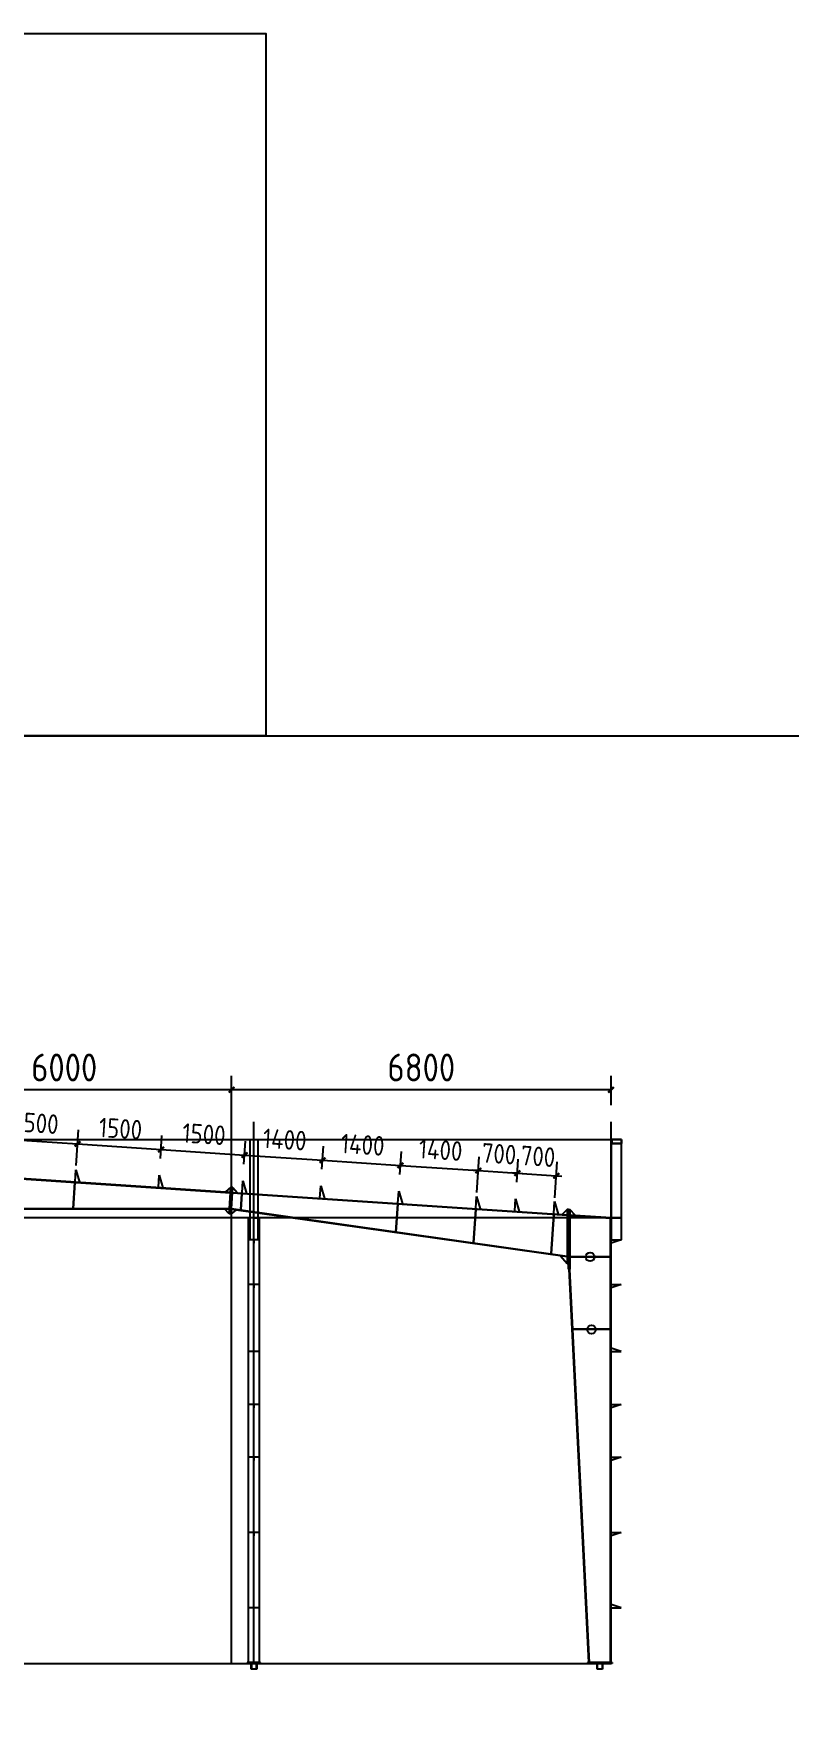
# Model space of a CAD drawing. Extents: x 564571 to 676920, y 109762 to 182243.
# Drawn here: x 620896 to 634444, y 142693 to 172762 of the extents above; entities that cross this region are included whole.
import ezdxf

# ---------------------------------------------------------------- set-up
doc = ezdxf.new("R2010")
doc.units = 0
doc.header["$LTSCALE"] = 1000
doc.header["$MEASUREMENT"] = 0
doc.layers.add('DOTE', color=1, linetype='Continuous')
doc.styles.get("Standard").update_dxf_attribs({"font": 'gbenor.shx', "bigfont": 'gbcbig.shx'})
doc.dimstyles.get("Standard").update_dxf_attribs({"dimscale": 100, "dimtxt": 3.5, "dimasz": 1, "dimexe": 2.5, "dimexo": 3, "dimgap": 1.5, "dimtad": 1, "dimdec": 0, "dimzin": 0, "dimdsep": 46, "dimtxsty": 'Standard', "dimblk": 'ARCHTICK', "dimcen": 0.09, "dimadec": 0, "dimazin": 0, "dimtfac": 1, "dimtdec": 0, "dimtix": 1, "dimtmove": 2, "dimatfit": 3, "dimfxl": 1, "dimtolj": 1, "dimtzin": 0, "dimarcsym": 0})

# ---------------------------------------------------------------- blocks, each defined once
blk = doc.blocks.new('_ArchTick')
at = {"color": 0, "linetype": 'ByBlock', "const_width": 0.4}
blk.add_lwpolyline([(-0.5, -0.5), (0.5, 0.5)], dxfattribs=at)
blk = doc.blocks.new('*D246')
at = {"color": 0, "lineweight": -2}
for p, q in [((620177, 152777), (620205, 153189)), ((621659, 152450), (621701, 153090)), ((620188, 152940), (621685, 152840))]:
    blk.add_line(p, q, dxfattribs=at)
at = {"layer": 'Defpoints', "color": 0}
for p in [(621685, 152840), (620157, 152477), (621639, 152150)]:
    blk.add_point(p, dxfattribs=at)
at = {"color": 0, "lineweight": -2, "xscale": 100, "yscale": 100, "zscale": 100}
for p, rotation in [((620188, 152940), 176.1859251658172), ((621685, 152840), 356.1859251658171)]:
    blk.add_blockref('_ArchTick', p, dxfattribs=dict(at, rotation=rotation))
at = {"color": 0, "insert": (620958, 153214), "char_height": 350, "attachment_point": 5, "rotation": 356.1859}
blk.add_mtext('\\A1;1500', dxfattribs=at)
blk = doc.blocks.new('*D247')
at = {"color": 0, "lineweight": -2}
for p, q in [((621659, 152450), (621701, 153090)), ((621685, 152840), (623181, 152740)), ((623170, 152577), (623198, 152990))]:
    blk.add_line(p, q, dxfattribs=at)
at = {"layer": 'Defpoints', "color": 0}
for p in [(623181, 152740), (623150, 152278), (621639, 152150)]:
    blk.add_point(p, dxfattribs=at)
at = {"color": 0, "lineweight": -2, "xscale": 100, "yscale": 100, "zscale": 100}
for p, rotation in [((621685, 152840), 176.1859251658172), ((623181, 152740), 356.1859251658171)]:
    blk.add_blockref('_ArchTick', p, dxfattribs=dict(at, rotation=rotation))
at = {"color": 0, "insert": (622455, 153114), "char_height": 350, "attachment_point": 5, "rotation": 356.1859}
blk.add_mtext('\\A1;1500', dxfattribs=at)
blk = doc.blocks.new('*D248')
at = {"color": 0, "lineweight": -2}
for p, q in [((623170, 152577), (623198, 152990)), ((624667, 152477), (624695, 152890)), ((623181, 152740), (624678, 152640))]:
    blk.add_line(p, q, dxfattribs=at)
at = {"layer": 'Defpoints', "color": 0}
for p in [(624678, 152640), (623150, 152278), (624647, 152178)]:
    blk.add_point(p, dxfattribs=at)
at = {"color": 0, "lineweight": -2, "xscale": 100, "yscale": 100, "zscale": 100}
for p, rotation in [((623181, 152740), 176.1859251658172), ((624678, 152640), 356.1859251658171)]:
    blk.add_blockref('_ArchTick', p, dxfattribs=dict(at, rotation=rotation))
at = {"color": 0, "insert": (623951, 153015), "char_height": 350, "attachment_point": 5, "rotation": 356.1859}
blk.add_mtext('\\A1;1500', dxfattribs=at)
blk = doc.blocks.new('*D249')
at = {"color": 0, "lineweight": -2}
for p, q in [((624667, 152477), (624695, 152890)), ((626064, 152384), (626091, 152797)), ((624678, 152640), (626075, 152547))]:
    blk.add_line(p, q, dxfattribs=at)
at = {"layer": 'Defpoints', "color": 0}
for p in [(626075, 152547), (624647, 152178), (626044, 152085)]:
    blk.add_point(p, dxfattribs=at)
at = {"color": 0, "lineweight": -2, "xscale": 100, "yscale": 100, "zscale": 100}
for p, rotation in [((624678, 152640), 176.1859251658172), ((626075, 152547), 356.1859251658171)]:
    blk.add_blockref('_ArchTick', p, dxfattribs=dict(at, rotation=rotation))
at = {"color": 0, "insert": (625398, 152918), "char_height": 350, "attachment_point": 5, "rotation": 356.1859}
blk.add_mtext('\\A1;1400', dxfattribs=at)
blk = doc.blocks.new('*D250')
at = {"color": 0, "lineweight": -2}
for p, q in [((626064, 152384), (626091, 152797)), ((626075, 152547), (627472, 152454)), ((627461, 152291), (627488, 152704))]:
    blk.add_line(p, q, dxfattribs=at)
at = {"layer": 'Defpoints', "color": 0}
for p in [(627472, 152454), (626044, 152085), (627441, 151992)]:
    blk.add_point(p, dxfattribs=at)
at = {"color": 0, "lineweight": -2, "xscale": 100, "yscale": 100, "zscale": 100}
for p, rotation in [((626075, 152547), 176.1859251658172), ((627472, 152454), 356.1859251658171)]:
    blk.add_blockref('_ArchTick', p, dxfattribs=dict(at, rotation=rotation))
at = {"color": 0, "insert": (626795, 152825), "char_height": 350, "attachment_point": 5, "rotation": 356.1859}
blk.add_mtext('\\A1;1400', dxfattribs=at)
blk = doc.blocks.new('*D251')
at = {"color": 0, "lineweight": -2}
for p, q in [((627461, 152291), (627488, 152704)), ((627472, 152454), (628869, 152361)), ((628842, 151969), (628885, 152611))]:
    blk.add_line(p, q, dxfattribs=at)
at = {"layer": 'Defpoints', "color": 0}
for p in [(628869, 152361), (627441, 151992), (628822, 151669)]:
    blk.add_point(p, dxfattribs=at)
at = {"color": 0, "lineweight": -2, "xscale": 100, "yscale": 100, "zscale": 100}
for p, rotation in [((627472, 152454), 176.1859251658172), ((628869, 152361), 356.1859251658171)]:
    blk.add_blockref('_ArchTick', p, dxfattribs=dict(at, rotation=rotation))
at = {"color": 0, "insert": (628192, 152732), "char_height": 350, "attachment_point": 5, "rotation": 356.1859}
blk.add_mtext('\\A1;1400', dxfattribs=at)
blk = doc.blocks.new('*D252')
at = {"color": 0, "lineweight": -2}
for p, q in [((628842, 151969), (628885, 152611)), ((629556, 152152), (629584, 152564)), ((628869, 152361), (628769, 152368)), ((628869, 152361), (629567, 152315)), ((629567, 152315), (629667, 152308))]:
    blk.add_line(p, q, dxfattribs=at)
at = {"layer": 'Defpoints', "color": 0}
for p in [(629567, 152315), (629536, 151852), (628822, 151669)]:
    blk.add_point(p, dxfattribs=at)
at = {"color": 0, "lineweight": -2, "xscale": 100, "yscale": 100, "zscale": 100}
for p, rotation in [((628869, 152361), 356.1859251658171), ((629567, 152315), 176.1859251658172)]:
    blk.add_blockref('_ArchTick', p, dxfattribs=dict(at, rotation=rotation))
at = {"color": 0, "insert": (629239, 152662), "char_height": 350, "attachment_point": 5, "rotation": 356.1859}
blk.add_mtext('\\A1;700', dxfattribs=at)
blk = doc.blocks.new('*D253')
at = {"color": 0, "lineweight": -2}
for p, q in [((629556, 152152), (629584, 152564)), ((630239, 151875), (630282, 152517)), ((629567, 152315), (629467, 152321)), ((629567, 152315), (630266, 152268)), ((630266, 152268), (630365, 152261))]:
    blk.add_line(p, q, dxfattribs=at)
at = {"layer": 'Defpoints', "color": 0}
for p in [(630266, 152268), (629536, 151852), (630219, 151576)]:
    blk.add_point(p, dxfattribs=at)
at = {"color": 0, "lineweight": -2, "xscale": 100, "yscale": 100, "zscale": 100}
for p, rotation in [((629567, 152315), 356.1859251658171), ((630266, 152268), 176.1859251658172)]:
    blk.add_blockref('_ArchTick', p, dxfattribs=dict(at, rotation=rotation))
at = {"color": 0, "insert": (629938, 152616), "char_height": 350, "attachment_point": 5, "rotation": 356.1859}
blk.add_mtext('\\A1;700', dxfattribs=at)
blk = doc.blocks.new('*D254')
at = {"color": 3, "lineweight": -2}
for p, q in [((624446, 151849), (624446, 154061)), ((631246, 153536), (631246, 154061)), ((631246, 153811), (624446, 153811))]:
    blk.add_line(p, q, dxfattribs=at)
at = {"layer": 'Defpoints', "color": 0}
for p in [(624446, 153811), (631246, 153236), (624446, 151549)]:
    blk.add_point(p, dxfattribs=at)
at = {"color": 3, "lineweight": -2, "xscale": 100, "yscale": 100, "zscale": 100}
for p, rotation in [((624446, 153811), 179.999999999333), ((631246, 153811), 359.999999999333)]:
    blk.add_blockref('_ArchTick', p, dxfattribs=dict(at, rotation=rotation))
at = {"color": 0, "insert": (627846, 154211), "char_height": 500, "attachment_point": 5}
blk.add_mtext('\\A1;6800', dxfattribs=at)
blk = doc.blocks.new('*D255')
at = {"color": 3, "lineweight": -2}
for p, q in [((618446, 153536), (618446, 154061)), ((624446, 151849), (624446, 154061)), ((624446, 153811), (618446, 153811))]:
    blk.add_line(p, q, dxfattribs=at)
at = {"layer": 'Defpoints', "color": 0}
for p in [(618446, 153811), (618446, 153236), (624446, 151549)]:
    blk.add_point(p, dxfattribs=at)
at = {"color": 3, "lineweight": -2, "xscale": 100, "yscale": 100, "zscale": 100}
for p, rotation in [((618446, 153811), 179.999999999333), ((624446, 153811), 359.999999999333)]:
    blk.add_blockref('_ArchTick', p, dxfattribs=dict(at, rotation=rotation))
at = {"color": 0, "insert": (621446, 154211), "char_height": 500, "attachment_point": 5}
blk.add_mtext('\\A1;6000', dxfattribs=at)

msp = doc.modelspace()

# ---------------------------------------------------------------- linework, layer by layer
for p, q in [((605646.2, 152917.7), (631246.2, 152917.7)), ((624776.2, 151117.7), (624776.2, 152917.7)), ((624916.2, 152917.7), (624916.2, 151117.7)), ((631256.2, 151117.7), (631256.2, 152917.7)), ((631436.2, 152847.7), (631256.2, 152847.7)), ((631436.2, 152841.7), (631256.2, 152841.7)), ((631436.2, 151117.7), (631436.2, 152917.7)), ((618446.2, 152371), (624428.2, 151972.2)), ((618446.2, 152363), (624427.7, 151964.2)), ((621639.1, 152158.2), (621653.7, 152377.7)), ((621653.7, 152377.7), (621718.9, 152152.8)), ((623135.8, 152058.4), (623150.4, 152277.9)), ((623150.4, 152277.9), (623215.6, 152053.1)), ((624632.5, 151958.6), (624647.1, 152178.1)), ((624647.1, 152178.1), (624712.3, 151953.3)), ((621607.2, 151679.3), (621638.6, 152150.2)), ((621613.2, 151679.3), (621644.6, 152149.8)), ((624434.2, 152062), (624338.4, 151978.2)), ((624402.4, 151583.1), (624434.2, 152062)), ((624420.4, 151581.9), (624452.1, 152060.8)), ((624470.1, 152059.6), (624434.2, 152062)), ((624438.3, 151580.7), (624470.1, 152059.6)), ((624445.5, 151961.1), (624446.2, 151961)), ((624446.2, 143537.7), (624446.2, 151971)), ((624463.5, 151959.9), (630463, 151559.9)), ((624464.1, 151969.8), (630463, 151569.9)), ((624470.1, 152059.6), (624554, 151963.8)), ((624612.3, 151656.8), (624631.8, 151948.6)), ((624618.3, 151656), (624637.8, 151948.2)), ((626029.4, 151865.5), (626044, 152085)), ((626044, 152085), (626109.2, 151860.2)), ((627426.3, 151772.4), (627440.9, 151991.9)), ((627440.9, 151991.9), (627506.1, 151767)), ((628823.2, 151679.2), (628837.8, 151898.7)), ((628837.8, 151898.7), (628903, 151673.9)), ((629521.6, 151632.7), (629536.2, 151852.2)), ((629536.2, 151852.2), (629601.4, 151627.3)), ((618400.5, 151677.4), (624408.9, 151680.9)), ((618446.2, 151669.5), (624408.3, 151672.9)), ((624402.4, 151583.1), (624318.3, 151672.8)), ((624438.3, 151580.7), (624402.4, 151583.1)), ((624438.3, 151580.7), (624533.4, 151657.9)), ((624444.3, 151670.5), (630463, 150818.2)), ((624444.9, 151680.5), (630463, 150828.3)), ((627392.3, 151263.2), (627425.6, 151762.4)), ((627398.3, 151262.3), (627431.6, 151762)), ((628782.3, 151066.3), (628822.5, 151669.3)), ((628788.2, 151065.5), (628828.5, 151668.9)), ((630172.3, 150869.5), (630219.4, 151576.1)), ((630178.2, 150868.7), (630225.4, 151575.7)), ((630220.1, 151586.1), (630234.7, 151805.6)), ((630234.7, 151805.6), (630299.9, 151580.8)), ((630463, 151661.7), (630371.4, 151576)), ((630463, 151661.7), (630463, 150691.7)), ((630485, 151661.7), (630463, 151661.7)), ((630485, 150591.7), (630485, 151661.7)), ((630485, 151661.7), (630507, 151661.7)), ((630485, 151558.4), (630485, 151661.7)), ((630507, 151661.7), (630507, 150591.7)), ((630601.5, 151560.7), (630507, 151661.7)), ((630507, 151567), (631246.2, 151517.7)), ((630507, 151557), (631245.5, 151507.7)), ((605646.2, 151517.7), (631246.2, 151517.7)), ((624746.2, 143537.7), (624746.2, 151513.6)), ((624946.2, 151513.6), (624746.2, 151513.6)), ((624846.2, 151513.6), (624946.2, 151513.6)), ((624946.2, 143537.7), (624946.2, 151513.6)), ((631234.2, 143537.7), (631234.2, 151518.5)), ((631256.2, 151517.7), (631436.2, 151517.7)), ((631256.2, 151511.7), (631436.2, 151511.7)), ((624936.2, 151117.7), (624756.2, 151117.7)), ((624846.2, 151117.7), (624846.2, 151057.7)), ((630485, 150591.7), (630485, 151158.3)), ((631246.2, 151117.7), (631436.2, 151117.7)), ((631426.2, 151117.7), (631246.2, 151057.7)), ((630337.7, 150836), (630463, 150691.7)), ((630463, 150691.7), (630485, 150691.7)), ((630507, 150822), (631234.2, 150822)), ((630507, 150822), (631234.2, 150822)), ((630507, 150812), (631234.2, 150812)), ((630507, 150812), (631234.2, 150812)), ((630507, 150591.7), (630485, 150591.7)), ((630846.2, 143537.7), (630494.9, 150591.7)), ((630507, 150591.7), (630494.9, 150591.7)), ((630858.2, 143538.3), (630507, 150591.7)), ((624936.2, 150317.7), (624756.2, 150317.7)), ((624846.2, 150317.7), (624846.2, 150257.7)), ((631246.2, 150317.7), (631426.2, 150317.7)), ((631426.2, 150317.7), (631246.2, 150257.7)), ((631234.2, 149517.7), (630560.4, 149517.7)), ((631234.2, 149509.7), (630560.8, 149509.7)), ((624846.2, 149117.7), (624846.2, 149177.7)), ((631426.2, 149117.7), (631246.2, 149177.7)), ((624936.2, 149117.7), (624756.2, 149117.7)), ((631246.2, 149117.7), (631426.2, 149117.7)), ((624936.2, 148167.7), (624756.2, 148167.7)), ((624846.2, 148167.7), (624846.2, 148107.7)), ((631246.2, 148167.7), (631426.2, 148167.7)), ((631426.2, 148167.7), (631246.2, 148107.7)), ((624936.2, 147217.7), (624756.2, 147217.7)), ((624846.2, 147217.7), (624846.2, 147157.7)), ((631246.2, 147217.7), (631426.2, 147217.7)), ((631426.2, 147217.7), (631246.2, 147157.7)), ((624936.2, 145867.7), (624756.2, 145867.7)), ((624846.2, 145867.7), (624846.2, 145807.7)), ((631246.2, 145867.7), (631426.2, 145867.7)), ((631426.2, 145867.7), (631246.2, 145807.7)), ((624936.2, 144517.7), (624756.2, 144517.7)), ((624846.2, 144517.7), (624846.2, 144577.7)), ((631426.2, 144517.7), (631246.2, 144577.7)), ((631246.2, 144517.7), (631426.2, 144517.7)), ((605646.2, 143517.7), (631246.2, 143517.7)), ((624966.2, 143537.7), (624726.2, 143537.7)), ((624726.2, 143537.7), (624726.2, 143517.7)), ((624726.2, 143517.7), (624966.2, 143517.7)), ((624796.2, 143417.7), (624796.2, 143517.7)), ((624806.2, 143417.7), (624806.2, 143517.7)), ((624846.2, 143537.7), (624946.2, 143537.7)), ((624846.2, 143517.7), (624966.2, 143517.7)), ((624846.2, 143517.7), (624896.2, 143517.7)), ((624886.2, 143517.7), (624886.2, 143417.7)), ((624896.2, 143517.7), (624896.2, 143417.7)), ((624966.2, 143517.7), (624966.2, 143537.7)), ((631266.2, 143537.7), (630826.2, 143537.7)), ((630826.2, 143537.7), (630826.2, 143517.7)), ((631266.2, 143517.7), (630826.2, 143517.7)), ((630996.2, 143417.7), (630996.2, 143517.7)), ((631006.2, 143417.7), (631006.2, 143517.7)), ((631046.2, 143517.7), (631096.2, 143517.7)), ((631086.2, 143517.7), (631086.2, 143417.7)), ((631096.2, 143517.7), (631096.2, 143417.7)), ((631266.2, 143537.7), (631266.2, 143517.7)), ((624896.2, 143417.7), (624796.2, 143417.7)), ((631096.2, 143417.7), (630996.2, 143417.7))]:
    msp.add_line(p, q)
at = {"color": 6}
for p, q in [((631436.2, 152917.7), (631256.2, 152917.7)), ((631256.2, 152917.7), (631256.2, 152847.7)), ((631256.2, 152847.7), (631276.2, 152847.7)), ((631434, 152915.5), (631258.4, 152915.5)), ((631258.4, 152915.5), (631258.4, 152849.9)), ((631258.4, 152849.9), (631276.2, 152849.9)), ((631276.2, 152849.9), (631276.2, 152847.7)), ((631434, 152849.9), (631416.2, 152849.9)), ((631416.2, 152849.9), (631416.2, 152847.7)), ((631436.2, 152847.7), (631416.2, 152847.7)), ((631434, 152915.5), (631434, 152849.9)), ((631436.2, 152917.7), (631436.2, 152847.7))]:
    msp.add_line(p, q, dxfattribs=at)
for points in [[(607239.1, 172762.3), (625059.1, 172762.3), (625059.1, 160162.3), (607239.1, 160162.3)], [(601779.1, 160162.3), (637419.1, 160162.3), (637419.1, 134962.3), (601779.1, 134962.3)]]:
    msp.add_lwpolyline(points, close=True)
for centre, radius in [((630870.6, 150812), 78.2), ((630897.5, 149509.7), 76.9)]:
    msp.add_circle(centre, radius)
at = {"layer": 'DOTE'}
for p, q in [((624846.2, 143517.7), (624846.2, 153235.7)), ((631246.2, 143517.7), (631246.2, 153235.7)), ((631246.2, 143517.7), (631246.2, 153235.7))]:
    msp.add_line(p, q, dxfattribs=at)

# ---------------------------------------------------------------- dimensions: what is measured, and where the dimension line sits
for base, p1, p2, picture, middle in [((618446.2, 153811.2), (624446.2, 151549.2), (618446.2, 153235.7), '*D255', (621446.2, 154211.2)), ((624446.2, 153811.2), (631246.2, 153235.7), (624446.2, 151549.2), '*D254', (627846.2, 154211.2))]:
    dim = msp.add_linear_dim(base=base, p1=p1, p2=p2, angle=180, dimstyle='Standard', override={"dimtxt": 5, "dimclrd": 3, "dimclre": 3})
    dim.commit()
    dim.dimension.update_dxf_attribs({"geometry": picture, "text_midpoint": middle})
for base, p1, p2, picture, middle in [((621684.6, 152840.1), (620157.1, 152477.5), (621638.6, 152150.2), '*D246', (620957.8, 153214.2)), ((623181.2, 152740.3), (621638.6, 152150.2), (623150.4, 152277.9), '*D247', (622454.5, 153114.4)), ((624677.9, 152640.5), (623150.4, 152277.9), (624647.1, 152178.1), '*D248', (623951.2, 153014.7)), ((626074.8, 152547.4), (624647.1, 152178.1), (626044, 152085), '*D249', (625398, 152918.2)), ((627471.7, 152454.2), (626044, 152085), (627440.9, 151991.9), '*D250', (626794.9, 152825.1)), ((628868.6, 152361.1), (627440.9, 151991.9), (628822.5, 151669.3), '*D251', (628191.8, 152732)), ((629567.1, 152314.6), (628822.5, 151669.3), (629536.2, 151852.2), '*D252', (629239.5, 152662.1)), ((630265.5, 152268), (629536.2, 151852.2), (630219.4, 151576.1), '*D253', (629937.9, 152615.6))]:
    dim = msp.add_linear_dim(base=base, p1=p1, p2=p2, angle=176.18593, dimstyle='Standard')
    dim.commit()
    dim.dimension.update_dxf_attribs({"geometry": picture, "text_midpoint": middle})

doc.saveas('drawing.dxf')
